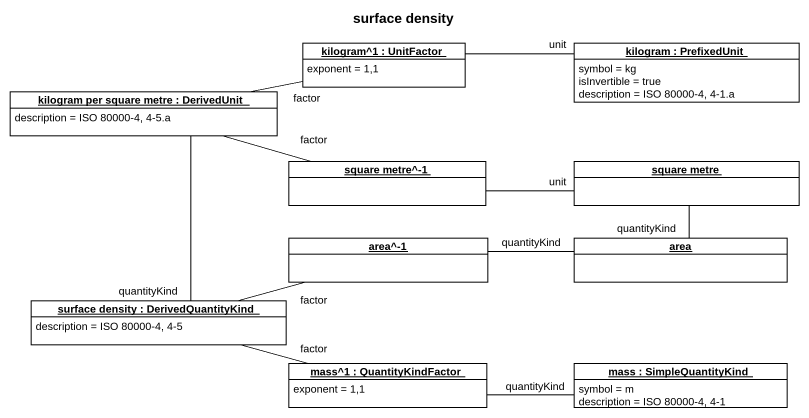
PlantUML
@startuml
title surface density
hide circle
hide empty members
object "kilogram^1 : UnitFactor" as kilogram_1 #FFFFFF {
  exponent = 1,1
}
object "kilogram : PrefixedUnit" as kilogram #FFFFFF {
  symbol = kg
  isInvertible = true
  description = ISO 80000-4, 4-1.a
}
object "kilogram per square metre : DerivedUnit" as kilogram_per_square_metre #FFFFFF {
  description = ISO 80000-4, 4-5.a
}
object "square metre^-1" as square_metre_1 #FFFFFF
object "square metre" as square_metre #FFFFFF
object "area^-1" as area_1 #FFFFFF
object area #FFFFFF
object "surface density : DerivedQuantityKind" as surface_density #FFFFFF {
  description = ISO 80000-4, 4-5
}
object "mass^1 : QuantityKindFactor" as mass_1 #FFFFFF {
  exponent = 1,1
}
object "mass : SimpleQuantityKind" as mass #FFFFFF {
  symbol = m
  description = ISO 80000-4, 4-1
}
kilogram_1 -left- kilogram_per_square_metre : factor
kilogram -left- kilogram_1 : unit
kilogram_per_square_metre -- surface_density : quantityKind
square_metre_1 -left- kilogram_per_square_metre : factor
square_metre -left- square_metre_1 : unit
square_metre -- area : quantityKind
area_1 -left- surface_density : factor
area -left- area_1 : quantityKind
mass_1 -left- surface_density : factor
mass -left- mass_1 : quantityKind
@enduml
